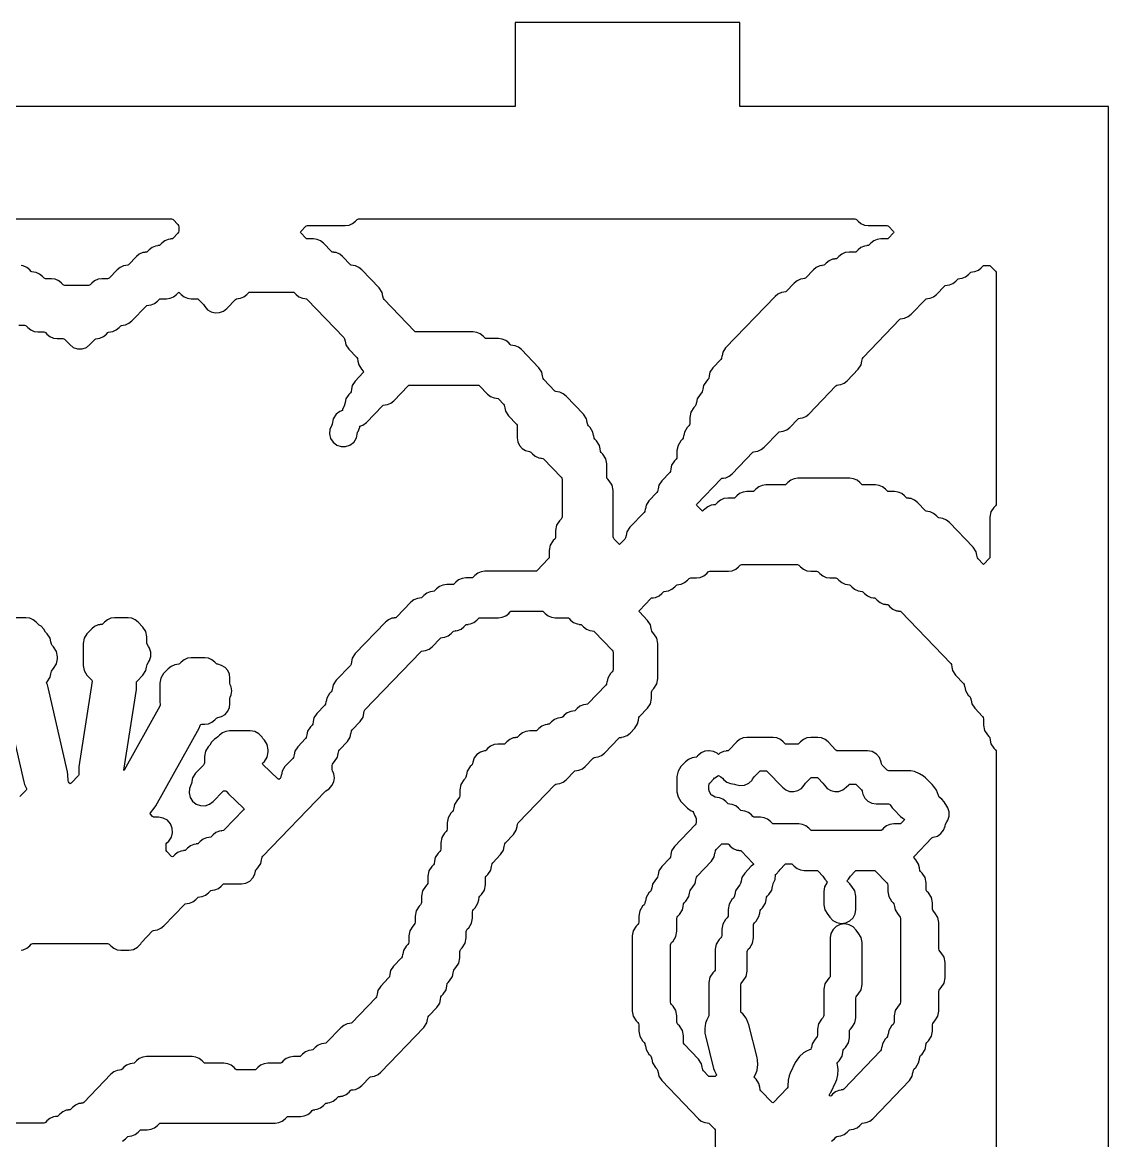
# Model space of a CAD drawing. Header units: millimetres. Extents: x 10 to 410, y 18 to 283.
# Drawn here: x 34.58 to 73.27, y 107.17 to 147 of the extents above; entities that cross this region are included whole.
import ezdxf

# ---------------------------------------------------------------- set-up
doc = ezdxf.new("R2010")
doc.units = ezdxf.units.MM
doc.layers.add('CUT', color=1, linetype='Continuous')

msp = doc.modelspace()

# ---------------------------------------------------------------- linework, layer by layer
at = {"layer": 'CUT'}
for points in [[(52.134, 21), (60.134, 21), (60.134, 24), (73.2679, 24), (73.2679, 144), (60.134, 144), (60.134, 147), (52.134, 147), (52.134, 144), (31.134, 144), (31.134, 147), (23.134, 147), (23.134, 144), (10, 144), (10, 24), (23.134, 24), (23.134, 21), (31.134, 21), (31.134, 24), (52.134, 24)], [(44.6811, 139.739), (44.7062, 139.7589), (44.738, 139.7632), (46.0835, 139.7632), (46.2161, 139.7811), (46.3393, 139.8336), (46.4441, 139.9168), (46.5007, 139.9758), (46.5258, 139.9957), (46.5576, 140), (64.2307, 140), (64.2624, 139.9957), (64.2876, 139.9758), (64.3441, 139.9168), (64.4489, 139.8336), (64.5721, 139.7811), (64.7047, 139.7632), (65.3679, 139.7632), (65.3996, 139.7589), (65.4248, 139.739), (65.6023, 139.5541), (65.6218, 139.5264), (65.6023, 139.4988), (65.4248, 139.3139), (65.3996, 139.2939), (65.3679, 139.2896), (65.1596, 139.2896), (65.027, 139.2717), (64.9038, 139.2193), (64.799, 139.136), (64.7424, 139.0771), (64.7173, 139.0571), (64.6522, 139.0484), (64.6526, 139.0458), (64.5721, 139.0349), (64.4489, 138.9825), (64.3441, 138.8992), (64.2876, 138.8403), (64.2624, 138.8204), (64.2307, 138.8161), (64.0224, 138.8161), (63.8898, 138.7982), (63.7666, 138.7457), (63.6618, 138.6624), (63.6052, 138.6035), (63.5801, 138.5836), (63.515, 138.5748), (63.5154, 138.5722), (63.4349, 138.5614), (63.3117, 138.5089), (63.2069, 138.4256), (63.1504, 138.3667), (63.1252, 138.3468), (63.0601, 138.338), (63.0605, 138.3354), (62.98, 138.3246), (62.8569, 138.2721), (62.7521, 138.1889), (62.468, 137.8932), (62.4429, 137.8732), (62.3778, 137.8644), (62.3782, 137.8619), (62.2977, 137.851), (62.1745, 137.7985), (62.0697, 137.7153), (61.7857, 137.4196), (61.7606, 137.3996), (61.6955, 137.3908), (61.6958, 137.3883), (61.6154, 137.3774), (61.4922, 137.325), (61.3874, 137.2417), (59.6274, 135.4094), (59.5242, 135.2497), (59.4995, 135.1221), (59.4971, 135.1226), (59.4794, 135.031), (59.4548, 134.9929), (59.1725, 134.699), (59.0693, 134.5394), (59.0446, 134.4118), (59.0423, 134.4122), (59.0245, 134.3206), (58.9999, 134.2825), (58.9451, 134.2255), (58.8419, 134.0658), (58.8171, 133.9382), (58.8148, 133.9386), (58.7971, 133.847), (58.7725, 133.809), (58.7177, 133.7519), (58.6144, 133.5922), (58.5897, 133.4646), (58.5874, 133.4651), (58.5696, 133.3734), (58.545, 133.3354), (58.4902, 133.2783), (58.387, 133.1186), (58.3508, 132.932), (58.3508, 132.7076), (58.3422, 132.6631), (58.3176, 132.625), (58.2628, 132.568), (58.1595, 132.4083), (58.1348, 132.2807), (58.1325, 132.2811), (58.1148, 132.1895), (58.0901, 132.1514), (58.0353, 132.0944), (57.9321, 131.9347), (57.8959, 131.748), (57.8959, 131.5237), (57.8873, 131.4792), (57.8627, 131.4411), (57.8079, 131.384), (57.7047, 131.2243), (57.6799, 131.0967), (57.6776, 131.0972), (57.6599, 131.0056), (57.6353, 130.9675), (57.353, 130.6737), (57.2498, 130.514), (57.2251, 130.3864), (57.2227, 130.3868), (57.205, 130.2952), (57.1804, 130.2572), (56.8981, 129.9633), (56.7949, 129.8036), (56.7702, 129.676), (56.7679, 129.6765), (56.7501, 129.5849), (56.7255, 129.5468), (56.2158, 129.0162), (56.1126, 128.8565), (56.0879, 128.7289), (56.0855, 128.7293), (56.0678, 128.6377), (56.0432, 128.5996), (55.8769, 128.4266), (55.849, 128.4056), (55.821, 128.4266), (55.6548, 128.5996), (55.6302, 128.6377), (55.6215, 128.6822), (55.6215, 130.3273), (55.5854, 130.514), (55.4821, 130.6737), (55.4273, 130.7307), (55.4027, 130.7688), (55.3941, 130.8133), (55.3941, 131.2745), (55.3579, 131.4611), (55.2547, 131.6208), (55.1999, 131.6779), (55.1753, 131.7159), (55.1575, 131.8075), (55.1552, 131.8071), (55.1305, 131.9347), (55.0273, 132.0944), (54.9725, 132.1514), (54.9478, 132.1895), (54.9301, 132.2811), (54.9278, 132.2807), (54.9031, 132.4083), (54.7998, 132.568), (54.745, 132.625), (54.7204, 132.6631), (54.7027, 132.7547), (54.7003, 132.7542), (54.6756, 132.8819), (54.5724, 133.0415), (53.9496, 133.6899), (53.8448, 133.7732), (53.7216, 133.8256), (53.6412, 133.8365), (53.6415, 133.8391), (53.5764, 133.8478), (53.5513, 133.8678), (53.1529, 134.2825), (53.1283, 134.3206), (53.1106, 134.4122), (53.1083, 134.4118), (53.0835, 134.5394), (52.9803, 134.699), (52.3575, 135.3474), (52.2527, 135.4307), (52.1296, 135.4831), (52.0491, 135.494), (52.0494, 135.4966), (51.9843, 135.5054), (51.9592, 135.5253), (51.9026, 135.5842), (51.7978, 135.6675), (51.6747, 135.7199), (51.542, 135.7378), (51.1064, 135.7378), (51.0746, 135.7421), (51.0495, 135.7621), (50.9929, 135.821), (50.8881, 135.9042), (50.7649, 135.9567), (50.6323, 135.9746), (48.6045, 135.9746), (48.5727, 135.9789), (48.5476, 135.9989), (47.4669, 137.124), (47.4423, 137.162), (47.4246, 137.2536), (47.4223, 137.2532), (47.3975, 137.3808), (47.2943, 137.5405), (46.6715, 138.1889), (46.5667, 138.2721), (46.4436, 138.3246), (46.3631, 138.3354), (46.3634, 138.338), (46.2983, 138.3468), (46.2732, 138.3667), (45.9892, 138.6624), (45.8844, 138.7457), (45.7612, 138.7982), (45.6808, 138.809), (45.6811, 138.8116), (45.616, 138.8204), (45.5909, 138.8403), (45.3069, 139.136), (45.2021, 139.2193), (45.0789, 139.2717), (44.9463, 139.2896), (44.738, 139.2896), (44.7062, 139.2939), (44.6811, 139.3139), (44.5035, 139.4988), (44.4841, 139.5264), (44.5035, 139.5541)], [(59.4647, 130.7411), (59.4899, 130.761), (59.5549, 130.7698), (59.5546, 130.7724), (59.6351, 130.7832), (59.7582, 130.8357), (59.863, 130.919), (60.6019, 131.6882), (60.6271, 131.7082), (60.6922, 131.717), (60.6918, 131.7195), (60.7723, 131.7304), (60.8954, 131.7829), (61.0002, 131.8661), (61.5117, 132.3986), (61.5368, 132.4185), (61.6019, 132.4273), (61.6016, 132.4299), (61.682, 132.4407), (61.8052, 132.4932), (61.91, 132.5765), (62.194, 132.8722), (62.2191, 132.8921), (62.2842, 132.9009), (62.2839, 132.9035), (62.3644, 132.9143), (62.4875, 132.9668), (62.5923, 133.05), (63.5587, 134.0561), (63.5838, 134.076), (63.6489, 134.0848), (63.6485, 134.0874), (63.729, 134.0983), (63.8521, 134.1507), (63.957, 134.234), (64.3523, 134.6456), (64.4555, 134.8053), (64.4803, 134.9329), (64.4826, 134.9324), (64.5003, 135.024), (64.5249, 135.0621), (65.8331, 136.424), (65.8582, 136.4439), (65.9233, 136.4527), (65.9229, 136.4552), (66.0034, 136.4661), (66.1265, 136.5186), (66.2314, 136.6018), (66.7428, 137.1343), (66.7679, 137.1543), (66.833, 137.1631), (66.8327, 137.1656), (66.9132, 137.1765), (67.0363, 137.2289), (67.1411, 137.3122), (67.4251, 137.6079), (67.4503, 137.6278), (67.5154, 137.6366), (67.515, 137.6392), (67.5955, 137.6501), (67.7186, 137.7025), (67.8234, 137.7858), (67.88, 137.8447), (67.9051, 137.8646), (67.9702, 137.8734), (67.9699, 137.876), (68.0504, 137.8868), (68.1735, 137.9393), (68.2783, 138.0226), (68.3349, 138.0815), (68.36, 138.1014), (68.4251, 138.1102), (68.4248, 138.1128), (68.5052, 138.1236), (68.6284, 138.1761), (68.7332, 138.2593), (68.7898, 138.3183), (68.8149, 138.3382), (68.8467, 138.3425), (69.0069, 138.3425), (69.0387, 138.3382), (69.0638, 138.3183), (69.2347, 138.1403), (69.2593, 138.1022), (69.2679, 138.0577), (69.2679, 129.8662), (69.2593, 129.8217), (69.2347, 129.7836), (69.1799, 129.7265), (69.0767, 129.5668), (69.0405, 129.3802), (69.0405, 127.9719), (69.0319, 127.9274), (69.0073, 127.8893), (68.841, 127.7162), (68.8131, 127.6952), (68.7851, 127.7162), (68.6189, 127.8893), (68.5942, 127.9274), (68.5765, 128.019), (68.5742, 128.0185), (68.5495, 128.1461), (68.4462, 128.3058), (67.596, 129.191), (67.4912, 129.2742), (67.368, 129.3267), (67.2876, 129.3376), (67.2879, 129.3401), (67.2228, 129.3489), (67.1977, 129.3689), (67.1411, 129.4278), (67.0363, 129.511), (66.9132, 129.5635), (66.8327, 129.5743), (66.833, 129.5769), (66.7679, 129.5857), (66.7428, 129.6056), (66.4588, 129.9013), (66.354, 129.9846), (66.2308, 130.0371), (66.1504, 130.0479), (66.1507, 130.0505), (66.0856, 130.0593), (66.0605, 130.0792), (66.0039, 130.1381), (65.8991, 130.2214), (65.776, 130.2738), (65.6433, 130.2918), (65.4351, 130.2918), (65.4033, 130.296), (65.3782, 130.316), (65.3216, 130.3749), (65.2168, 130.4582), (65.0936, 130.5106), (64.961, 130.5285), (64.5253, 130.5285), (64.4935, 130.5328), (64.4684, 130.5528), (64.4118, 130.6117), (64.307, 130.6949), (64.1839, 130.7474), (64.0512, 130.7653), (62.2029, 130.7653), (62.0702, 130.7474), (61.9471, 130.6949), (61.8423, 130.6117), (61.7857, 130.5528), (61.7606, 130.5328), (61.7288, 130.5285), (61.0657, 130.5285), (60.933, 130.5106), (60.8099, 130.4582), (60.7051, 130.3749), (60.6485, 130.316), (60.6234, 130.296), (60.5916, 130.2918), (60.3834, 130.2918), (60.2507, 130.2738), (60.1276, 130.2214), (60.0228, 130.1381), (59.9662, 130.0792), (59.9411, 130.0593), (59.9093, 130.055), (59.7011, 130.055), (59.5684, 130.0371), (59.4453, 129.9846), (59.3405, 129.9013), (59.2839, 129.8424), (59.2588, 129.8225), (59.1937, 129.8137), (59.194, 129.8111), (59.1135, 129.8003), (58.9904, 129.7478), (58.8856, 129.6645), (58.8337, 129.6105), (58.8057, 129.5895), (58.7777, 129.6105), (58.6048, 129.7905), (58.5854, 129.8182), (58.6048, 129.8458)], [(59.0472, 119.6314), (59.0418, 119.6398), (59.0331, 119.6843), (59.0331, 119.8252), (59.0418, 119.8697), (59.0664, 119.9078), (59.2069, 120.054), (59.2353, 120.0943), (59.2419, 120.0971), (59.3707, 120.177), (59.3743, 120.1811), (59.3779, 120.177), (59.4624, 120.1246), (59.5113, 120.0857), (59.5679, 120.0268), (59.6727, 119.9435), (59.7958, 119.8911), (59.8763, 119.8802), (59.876, 119.8776), (59.9417, 119.8688), (59.9756, 119.8543), (60.137, 119.8155), (60.3021, 119.8317), (60.4529, 119.901), (60.5727, 120.0159), (60.59, 120.0495), (60.6518, 120.1376), (60.8294, 120.3225), (60.8545, 120.3424), (60.8863, 120.3467), (61.0465, 120.3467), (61.0783, 120.3424), (61.1034, 120.3225), (61.6477, 119.7558), (61.7663, 119.6646), (61.9066, 119.6126), (62.056, 119.6045), (62.2012, 119.6409), (62.329, 119.7186), (62.4282, 119.8307), (62.478, 119.9078), (62.6489, 120.0857), (62.674, 120.1056), (62.7058, 120.1099), (62.866, 120.1099), (62.8978, 120.1056), (62.9229, 120.0857), (63.0938, 119.9078), (63.1436, 119.8307), (63.2428, 119.7186), (63.3706, 119.6409), (63.5158, 119.6045), (63.6652, 119.6126), (63.8055, 119.6646), (63.9241, 119.7558), (64.0135, 119.8489), (64.0387, 119.8689), (64.0704, 119.8732), (64.2307, 119.8732), (64.2624, 119.8689), (64.2876, 119.8489), (64.4651, 119.664), (64.4864, 119.6337), (64.4945, 119.608), (64.5103, 119.5083), (64.5814, 119.3689), (64.692, 119.2583), (64.8314, 119.1873), (64.9859, 119.1628), (65.4284, 119.1628), (65.4658, 119.1567), (65.4919, 119.1292), (65.5631, 119.0245), (65.6259, 118.9492), (65.859, 118.72), (65.9353, 118.6584), (65.9776, 118.6306), (66.0011, 118.6097), (65.9828, 118.5841), (65.8796, 118.4767), (65.8545, 118.4567), (65.8227, 118.4524), (65.6145, 118.4524), (65.4818, 118.4345), (65.3587, 118.3821), (65.2539, 118.2988), (65.1973, 118.2399), (65.1722, 118.2199), (65.1404, 118.2156), (62.7058, 118.2156), (62.674, 118.2199), (62.6489, 118.2399), (62.5923, 118.2988), (62.4875, 118.3821), (62.3644, 118.4345), (62.2317, 118.4524), (61.3412, 118.4524), (61.3094, 118.4567), (61.2843, 118.4767), (61.2277, 118.5356), (61.1229, 118.6188), (60.9997, 118.6713), (60.8671, 118.6892), (60.6588, 118.6892), (60.6271, 118.6935), (60.6019, 118.7135), (60.5454, 118.7724), (60.4405, 118.8556), (60.3174, 118.9081), (60.2369, 118.919), (60.2373, 118.9215), (60.1722, 118.9303), (60.1471, 118.9502), (60.0905, 119.0092), (59.9857, 119.0924), (59.8625, 119.1449), (59.782, 119.1557), (59.7824, 119.1583), (59.7173, 119.1671), (59.6922, 119.187), (59.6356, 119.2459), (59.5308, 119.3292), (59.4076, 119.3817), (59.3272, 119.3925), (59.3275, 119.3951), (59.2618, 119.404), (59.2554, 119.4067), (59.1319, 119.4766), (59.1124, 119.4806), (59.1123, 119.4817)], [(58.132, 115.6075), (58.1566, 115.6456), (58.2114, 115.7027), (58.3147, 115.8623), (58.3394, 115.9899), (58.3417, 115.9895), (58.3594, 116.0811), (58.3841, 116.1192), (58.4389, 116.1762), (58.5421, 116.3359), (58.5668, 116.4635), (58.5691, 116.4631), (58.5869, 116.5547), (58.6115, 116.5927), (59.1212, 117.1234), (59.2244, 117.2831), (59.2491, 117.4107), (59.2515, 117.4102), (59.2692, 117.5018), (59.2938, 117.5399), (59.4647, 117.7178), (59.4899, 117.7378), (59.5216, 117.7421), (59.6818, 117.7421), (59.7136, 117.7378), (59.7387, 117.7178), (59.7953, 117.6589), (59.9001, 117.5757), (60.0233, 117.5232), (60.1038, 117.5123), (60.1034, 117.5098), (60.1685, 117.501), (60.1936, 117.481), (60.5987, 117.0594), (60.6199, 117.0291), (60.6266, 117.008), (60.5412, 116.9442), (60.3097, 116.7033), (60.2065, 116.5436), (60.1818, 116.416), (60.1795, 116.4164), (60.1617, 116.3248), (60.1371, 116.2868), (60.0823, 116.2297), (59.9791, 116.07), (59.9543, 115.9424), (59.952, 115.9429), (59.9343, 115.8512), (59.9097, 115.8132), (59.8549, 115.7561), (59.7516, 115.5964), (59.7155, 115.4098), (59.7155, 115.171), (59.7184, 115.153), (59.7053, 115.1386), (59.6822, 115.1028), (59.6274, 115.0458), (59.5242, 114.8861), (59.488, 114.6994), (59.488, 114.475), (59.4794, 114.4305), (59.4548, 114.3925), (59.4, 114.3354), (59.2967, 114.1757), (59.2606, 113.989), (59.2606, 113.2911), (59.252, 113.2466), (59.2273, 113.2085), (59.1725, 113.1515), (59.0693, 112.9918), (59.0331, 112.8051), (59.0331, 111.6565), (59.0252, 111.6136), (59.0017, 111.5753), (58.9567, 111.4809), (58.9118, 111.3542), (58.8838, 111.1611), (58.8924, 110.9979), (58.9071, 110.901), (59.2005, 109.7454), (59.2338, 109.6532), (59.2897, 109.5361), (59.2998, 109.5029), (59.2814, 109.4768), (59.2588, 109.4588), (59.227, 109.4545), (59.0668, 109.4545), (59.035, 109.4588), (59.0099, 109.4788), (58.8389, 109.6567), (58.8143, 109.6948), (58.7966, 109.7864), (58.7943, 109.786), (58.7695, 109.9136), (58.6663, 110.0732), (58.1566, 110.6039), (58.132, 110.6419), (58.1234, 110.6865), (58.1234, 110.9108), (58.0872, 111.0975), (57.984, 111.2572), (57.9292, 111.3142), (57.9046, 111.3523), (57.8959, 111.3968), (57.8959, 111.6212), (57.8598, 111.8079), (57.7565, 111.9675), (57.7017, 112.0246), (57.6771, 112.0627), (57.6685, 112.1072), (57.6685, 114.1423), (57.6771, 114.1868), (57.7017, 114.2249), (57.7565, 114.2819), (57.8598, 114.4416), (57.8959, 114.6283), (57.8959, 115.0894), (57.9046, 115.134), (57.9292, 115.172), (57.984, 115.2291), (58.0872, 115.3888), (58.1119, 115.5164), (58.1143, 115.5159)], [(60.6585, 114.9352), (60.7133, 114.9923), (60.8165, 115.152), (60.8412, 115.2796), (60.8435, 115.2791), (60.8613, 115.3707), (60.8859, 115.4088), (60.9407, 115.4659), (61.0439, 115.6255), (61.0687, 115.7532), (61.071, 115.7527), (61.0887, 115.8443), (61.1133, 115.8824), (61.1681, 115.9394), (61.2714, 116.0991), (61.2961, 116.2267), (61.2984, 116.2263), (61.3162, 116.3179), (61.3216, 116.3264), (61.3867, 116.476), (61.4001, 116.6386), (61.398, 116.6468), (61.4322, 116.6661), (61.5393, 116.7847), (61.5682, 116.8295), (61.7391, 117.0075), (61.7643, 117.0274), (61.796, 117.0317), (61.9563, 117.0317), (61.988, 117.0274), (62.0132, 117.0075), (62.0697, 116.9486), (62.1745, 116.8653), (62.2977, 116.8128), (62.4303, 116.7949), (62.866, 116.7949), (62.8978, 116.7906), (62.9229, 116.7707), (63.0938, 116.5927), (63.1621, 116.4872), (63.2587, 116.3814), (63.2266, 116.3504), (63.1526, 116.2088), (63.1271, 116.051), (63.1271, 115.5754), (63.1632, 115.3888), (63.2665, 115.2291), (63.3213, 115.172), (63.3444, 115.1363), (63.4515, 115.0177), (63.5905, 114.9389), (63.7473, 114.908), (63.9058, 114.9282), (64.0499, 114.9973), (64.1647, 115.1084), (64.2387, 115.25), (64.2643, 115.4077), (64.2643, 115.8833), (64.2281, 116.07), (64.1249, 116.2297), (64.0701, 116.2868), (64.0469, 116.3225), (63.9497, 116.4302), (64.0018, 116.4872), (64.0701, 116.5927), (64.241, 116.7707), (64.2661, 116.7906), (64.2979, 116.7949), (64.913, 116.7949), (64.9448, 116.7906), (64.9699, 116.7707), (65.3682, 116.356), (65.3928, 116.3179), (65.4015, 116.2734), (65.4015, 116.049), (65.4376, 115.8623), (65.5409, 115.7027), (65.5957, 115.6456), (65.6203, 115.6075), (65.638, 115.5159), (65.6403, 115.5164), (65.6651, 115.3888), (65.7683, 115.2291), (65.8231, 115.172), (65.8477, 115.134), (65.8563, 115.0894), (65.8563, 112.1072), (65.8477, 112.0627), (65.8231, 112.0246), (65.7683, 111.9675), (65.6651, 111.8079), (65.6289, 111.6212), (65.6289, 111.3968), (65.6203, 111.3523), (65.5957, 111.3142), (65.5409, 111.2572), (65.4376, 111.0975), (65.4129, 110.9699), (65.4106, 110.9703), (65.3928, 110.8787), (65.3682, 110.8407), (65.3134, 110.7836), (65.2102, 110.6239), (65.1855, 110.4963), (65.1831, 110.4968), (65.1654, 110.4052), (65.1408, 110.3671), (63.8327, 109.0052), (63.8076, 108.9853), (63.7425, 108.9765), (63.7428, 108.9739), (63.6623, 108.9631), (63.5392, 108.9106), (63.4344, 108.8273), (63.3825, 108.7733), (63.3545, 108.7523), (63.3359, 108.7662), (63.3203, 108.7896), (63.3553, 108.8591), (63.3701, 108.8836), (63.551, 109.2622), (63.5845, 109.3543), (63.6248, 109.5127), (63.6352, 109.7075), (63.6115, 109.8723), (63.6002, 109.9151), (63.5991, 109.9371), (63.6206, 109.9684), (63.67, 110.0198), (63.7732, 110.1795), (63.7979, 110.3071), (63.8003, 110.3066), (63.818, 110.3982), (63.8426, 110.4363), (63.8974, 110.4933), (64.0007, 110.653), (64.0368, 110.8397), (64.0368, 111.0641), (64.0454, 111.1086), (64.0701, 111.1467), (64.1249, 111.2037), (64.2281, 111.3634), (64.2643, 111.5501), (64.2643, 112.248), (64.2729, 112.2925), (64.2975, 112.3306), (64.3523, 112.3876), (64.4555, 112.5473), (64.4917, 112.734), (64.4917, 114.2258), (64.4555, 114.4125), (64.3523, 114.5722), (64.2975, 114.6292), (64.2744, 114.665), (64.1673, 114.7836), (64.0283, 114.8624), (63.8715, 114.8932), (63.713, 114.8731), (63.5689, 114.8039), (63.454, 114.6929), (63.38, 114.5513), (63.3545, 114.3935), (63.3545, 113.0543), (63.3459, 113.0098), (63.3213, 112.9717), (63.2665, 112.9147), (63.1632, 112.755), (63.1271, 112.5683), (63.1271, 111.6336), (63.1184, 111.5891), (63.0938, 111.551), (63.039, 111.494), (62.9358, 111.3343), (62.8996, 111.1476), (62.8996, 110.9232), (62.891, 110.8787), (62.8664, 110.8407), (62.8116, 110.7836), (62.7083, 110.6239), (62.6822, 110.4891), (62.6773, 110.4898), (62.6676, 110.4226), (62.6181, 110.4081), (62.5038, 110.3583), (62.4013, 110.2974), (62.2562, 110.167), (62.1583, 110.0361), (62.1075, 109.9523), (61.9265, 109.5737), (61.8931, 109.4816), (61.8528, 109.3232), (61.8424, 109.1284), (61.845, 109.1101), (61.8447, 109.0744), (61.8242, 109.0452), (61.3355, 108.5365), (61.3075, 108.5155), (61.2796, 108.5365), (60.8859, 108.9464), (60.8613, 108.9844), (60.8435, 109.076), (60.8412, 109.0756), (60.8165, 109.2032), (60.7133, 109.3629), (60.6628, 109.4154), (60.6436, 109.4426), (60.6462, 109.4465), (60.7001, 109.555), (60.7465, 109.686), (60.7745, 109.8791), (60.766, 110.0423), (60.7513, 110.1392), (60.4579, 111.2948), (60.4245, 111.3869), (60.3542, 111.5345), (60.2375, 111.6908), (60.1963, 111.7278), (60.175, 111.7533), (60.1703, 111.7862), (60.1703, 112.7216), (60.179, 112.7661), (60.2036, 112.8042), (60.2584, 112.8612), (60.3616, 113.0209), (60.3978, 113.2076), (60.3978, 113.9055), (60.4064, 113.95), (60.431, 113.9881), (60.4858, 114.0451), (60.5891, 114.2048), (60.6252, 114.3915), (60.6252, 114.8671), (60.6223, 114.8851), (60.6353, 114.8995)]]:
    msp.add_lwpolyline(points, close=True, dxfattribs=at)
for points in [[(20.1745, 140), (39.8946, 140), (39.9263, 139.9957), (39.9515, 139.9758), (40.1224, 139.7978), (40.147, 139.7597), (40.1556, 139.7152), (40.1556, 139.5744), (40.147, 139.5299), (40.1224, 139.4918), (39.9515, 139.3139), (39.9263, 139.2939), (39.8612, 139.2851), (39.8616, 139.2826), (39.7811, 139.2717), (39.658, 139.2193), (39.5532, 139.136), (39.4966, 139.0771), (39.4715, 139.0571), (39.4064, 139.0484), (39.4067, 139.0458), (39.3262, 139.0349), (39.2031, 138.9825), (39.0983, 138.8992), (39.0417, 138.8403), (39.0166, 138.8204), (38.9515, 138.8116), (38.9518, 138.809), (38.8714, 138.7982), (38.7482, 138.7457), (38.6434, 138.6624), (38.3594, 138.3667), (38.3343, 138.3468), (38.2692, 138.338), (38.2695, 138.3354), (38.189, 138.3246), (38.0659, 138.2721), (37.9611, 138.1889), (37.6771, 137.8932), (37.6519, 137.8732), (37.6202, 137.8689), (37.4119, 137.8689), (37.2793, 137.851), (37.1561, 137.7985), (37.0513, 137.7153), (36.9947, 137.6564), (36.9696, 137.6364), (36.9378, 137.6321), (36.0953, 137.6321), (36.0635, 137.6364), (36.0384, 137.6564), (35.9818, 137.7153), (35.877, 137.7985), (35.7539, 137.851), (35.6212, 137.8689), (35.413, 137.8689), (35.3812, 137.8732), (35.3561, 137.8932), (35.2995, 137.9521), (35.1947, 138.0353), (35.0716, 138.0878), (34.9911, 138.0987), (34.9914, 138.1012), (34.9263, 138.11), (34.9012, 138.13), (34.8446, 138.1889), (34.7398, 138.2721), (34.6167, 138.3246), (34.5362, 138.3354)], [(34.4552, 136.2114), (34.6634, 136.2114), (34.6952, 136.2071), (34.7203, 136.1872), (34.7769, 136.1283), (34.8817, 136.045), (35.0049, 135.9925), (35.1375, 135.9746), (35.3458, 135.9746), (35.3775, 135.9703), (35.4027, 135.9504), (35.4592, 135.8915), (35.5641, 135.8082), (35.6872, 135.7558), (35.8198, 135.7378), (36.0281, 135.7378), (36.0599, 135.7336), (36.085, 135.7136), (36.2697, 135.5213), (36.3979, 135.4249), (36.5501, 135.3741), (36.7105, 135.3741), (36.8627, 135.4249), (36.9909, 135.5213), (37.1756, 135.7136), (37.2007, 135.7336), (37.2658, 135.7423), (37.2655, 135.7449), (37.346, 135.7558), (37.4691, 135.8082), (37.5739, 135.8915), (37.6305, 135.9504), (37.6556, 135.9703), (37.7207, 135.9791), (37.7204, 135.9817), (37.8008, 135.9925), (37.924, 136.045), (38.0288, 136.1283), (38.0854, 136.1872), (38.1105, 136.2071), (38.1756, 136.2159), (38.1752, 136.2185), (38.2557, 136.2293), (38.3789, 136.2818), (38.4837, 136.3651), (38.9951, 136.8975), (39.0202, 136.9175), (39.0853, 136.9263), (39.085, 136.9288), (39.1655, 136.9397), (39.2886, 136.9922), (39.3934, 137.0754), (39.45, 137.1343), (39.4751, 137.1543), (39.5069, 137.1586), (39.7151, 137.1586), (39.8478, 137.1765), (39.9709, 137.2289), (40.0757, 137.3122), (40.1277, 137.3662), (40.1556, 137.3872), (40.1836, 137.3662), (40.2355, 137.3122), (40.3403, 137.2289), (40.4634, 137.1765), (40.5961, 137.1586), (40.8043, 137.1586), (40.8361, 137.1543), (40.8612, 137.1343), (41.0321, 136.9564), (41.082, 136.8793), (41.1811, 136.7672), (41.3089, 136.6895), (41.4541, 136.6531), (41.6035, 136.6613), (41.7438, 136.7133), (41.8624, 136.8044), (42.1793, 137.1343), (42.2044, 137.1543), (42.2695, 137.1631), (42.2692, 137.1656), (42.3496, 137.1765), (42.4728, 137.2289), (42.5776, 137.3122), (42.6342, 137.3711), (42.6593, 137.3911), (42.6911, 137.3953), (44.2159, 137.3953), (44.2477, 137.3911), (44.2728, 137.3711), (44.3294, 137.3122), (44.4342, 137.2289), (44.5574, 137.1765), (44.6378, 137.1656), (44.6375, 137.1631), (44.7026, 137.1543), (44.7277, 137.1343), (46.0358, 135.7724), (46.0604, 135.7344), (46.0782, 135.6428), (46.0805, 135.6432), (46.1052, 135.5156), (46.2085, 135.3559), (46.4907, 135.0621), (46.5153, 135.024), (46.5331, 134.9324), (46.5354, 134.9329), (46.5601, 134.8053), (46.6633, 134.6456), (46.7248, 134.5816), (46.7442, 134.5539), (46.7248, 134.5263), (46.4359, 134.2255), (46.3327, 134.0658), (46.3079, 133.9382), (46.3056, 133.9386), (46.2879, 133.847), (46.2633, 133.809), (46.2085, 133.7519), (46.1052, 133.5922), (46.0805, 133.4646), (46.0782, 133.4651), (46.0604, 133.3734), (46.055, 133.365), (45.9899, 133.2153), (45.9866, 133.1752), (45.8883, 133.1433), (45.7576, 133.0457), (45.7536, 133.0415), (45.6503, 132.8819), (45.6142, 132.6952), (45.6142, 132.6932), (45.6171, 132.6752), (45.6041, 132.6608), (45.6001, 132.6546), (45.535, 132.505), (45.5216, 132.3424), (45.5613, 132.1841), (45.6498, 132.047), (45.7778, 131.9457), (45.9315, 131.891), (46.0946, 131.8888), (46.2498, 131.9391), (46.3806, 132.0368), (46.3845, 132.0409), (46.4878, 132.2006), (46.5239, 132.3873), (46.5239, 132.3893), (46.521, 132.4073), (46.5341, 132.4217), (46.538, 132.4278), (46.6031, 132.5775), (46.6064, 132.6176), (46.7047, 132.6495), (46.8354, 132.7471), (47.4104, 133.3457), (47.4355, 133.3657), (47.5006, 133.3745), (47.5003, 133.377), (47.5808, 133.3879), (47.7039, 133.4404), (47.8087, 133.5236), (48.3202, 134.0561), (48.3453, 134.076), (48.3771, 134.0803), (50.8117, 134.0803), (50.8435, 134.076), (50.8686, 134.0561), (51.1526, 133.7604), (51.2574, 133.6771), (51.3806, 133.6247), (51.461, 133.6138), (51.4607, 133.6113), (51.5258, 133.6025), (51.5509, 133.5825), (51.7218, 133.4046), (51.7464, 133.3665), (51.7642, 133.2749), (51.7665, 133.2754), (51.7912, 133.1477), (51.8945, 132.9881), (52.1767, 132.6942), (52.2013, 132.6562), (52.2099, 132.6116), (52.2099, 132.2064), (52.2304, 132.0647), (52.2902, 131.9346), (52.3845, 131.8268), (52.5053, 131.7502), (52.643, 131.7109), (52.663, 131.7082), (52.6881, 131.6882), (52.7447, 131.6293), (52.8495, 131.5461), (52.9726, 131.4936), (53.0531, 131.4827), (53.0528, 131.4802), (53.1179, 131.4714), (53.143, 131.4514), (53.7688, 130.7999), (53.7934, 130.7619), (53.802, 130.7174), (53.802, 129.3926), (53.7934, 129.3481), (53.7688, 129.31), (53.714, 129.253), (53.6107, 129.0933), (53.5746, 128.9066), (53.5746, 128.6822), (53.566, 128.6377), (53.5413, 128.5996), (53.4865, 128.5426), (53.3833, 128.3829), (53.3471, 128.1962), (53.3471, 127.9719), (53.3385, 127.9274), (53.3139, 127.8893), (52.9155, 127.4746), (52.8904, 127.4546), (52.8586, 127.4503), (51.0583, 127.4503), (50.9257, 127.4324), (50.8025, 127.3799), (50.6977, 127.2967), (50.6411, 127.2378), (50.616, 127.2178), (50.5842, 127.2135), (50.376, 127.2135), (50.2434, 127.1956), (50.1202, 127.1431), (50.0154, 127.0599), (49.9588, 127.001), (49.9337, 126.981), (49.9019, 126.9767), (49.6937, 126.9767), (49.561, 126.9588), (49.4379, 126.9064), (49.3331, 126.8231), (49.2765, 126.7642), (49.2514, 126.7443), (49.1863, 126.7355), (49.1866, 126.7329), (49.1062, 126.722), (48.983, 126.6696), (48.8782, 126.5863), (48.8216, 126.5274), (48.7965, 126.5075), (48.7314, 126.4987), (48.7318, 126.4961), (48.6513, 126.4853), (48.5281, 126.4328), (48.4233, 126.3495), (47.9119, 125.8171), (47.8867, 125.7971), (47.8217, 125.7883), (47.822, 125.7858), (47.7415, 125.7749), (47.6184, 125.7224), (47.5136, 125.6392), (46.4359, 124.5172), (46.3327, 124.3575), (46.3079, 124.2299), (46.3056, 124.2304), (46.2879, 124.1388), (46.2633, 124.1007), (45.7536, 123.5701), (45.6503, 123.4104), (45.6256, 123.2828), (45.6233, 123.2832), (45.6056, 123.1916), (45.5809, 123.1536), (45.5261, 123.0965), (45.4229, 122.9368), (45.3982, 122.8092), (45.3959, 122.8097), (45.3781, 122.7181), (45.3535, 122.68), (45.0713, 122.3861), (44.968, 122.2265), (44.9433, 122.0989), (44.941, 122.0993), (44.9232, 122.0077), (44.8986, 121.9696), (44.8438, 121.9126), (44.7406, 121.7529), (44.7159, 121.6253), (44.7135, 121.6257), (44.6958, 121.5341), (44.6712, 121.4961), (44.3889, 121.2022), (44.2857, 121.0425), (44.261, 120.9149), (44.2587, 120.9154), (44.2409, 120.8238), (44.2163, 120.7857), (43.9341, 120.4919), (43.8308, 120.3322), (43.8061, 120.2046), (43.8038, 120.205), (43.786, 120.1134), (43.7614, 120.0753), (43.7414, 120.0545), (43.7139, 120.0337), (43.6857, 120.0533), (43.151, 120.567), (43.1302, 120.5944), (43.1499, 120.6226), (43.2004, 120.6752), (43.3036, 120.8348), (43.3398, 121.0215), (43.3398, 121.0926), (43.3036, 121.2793), (43.2004, 121.439), (43.1456, 121.4961), (43.1179, 121.5389), (43.0063, 121.661), (42.8611, 121.7401), (42.698, 121.7674), (41.9607, 121.7674), (41.8281, 121.7495), (41.7049, 121.6971), (41.6001, 121.6138), (41.5435, 121.5549), (41.4865, 121.5096), (41.4218, 121.4698), (41.3239, 121.3588), (41.2596, 121.2593), (41.2048, 121.2022), (41.1015, 121.0425), (41.0654, 120.8558), (41.0654, 120.6315), (41.0568, 120.587), (41.0321, 120.5489), (40.7499, 120.2551), (40.6467, 120.0954), (40.6219, 119.9678), (40.6196, 119.9682), (40.6019, 119.8766), (40.5964, 119.8682), (40.5313, 119.7185), (40.5179, 119.5559), (40.5576, 119.3976), (40.6461, 119.2605), (40.7741, 119.1593), (40.9278, 119.1046), (41.091, 119.1023), (41.2462, 119.1527), (41.3769, 119.2503), (41.7244, 119.6121), (41.7495, 119.6321), (41.7813, 119.6364), (41.7964, 119.6364), (41.8334, 119.6304), (41.8595, 119.6034), (41.8621, 119.5998), (41.9258, 119.5253), (42.4591, 119.013), (42.4798, 118.9856), (42.4602, 118.9574), (41.771, 118.2399), (41.7459, 118.2199), (41.6808, 118.2111), (41.6811, 118.2086), (41.6006, 118.1977), (41.4775, 118.1453), (41.3727, 118.062), (41.3161, 118.0031), (41.291, 117.9832), (41.2259, 117.9744), (41.2262, 117.9718), (41.1458, 117.9609), (41.0226, 117.9085), (40.9178, 117.8252), (40.8612, 117.7663), (40.8361, 117.7464), (40.771, 117.7376), (40.7714, 117.735), (40.6909, 117.7242), (40.5677, 117.6717), (40.4629, 117.5884), (40.4063, 117.5295), (40.3812, 117.5096), (40.3161, 117.5008), (40.3165, 117.4982), (40.236, 117.4874), (40.1129, 117.4349), (40.008, 117.3517), (39.9561, 117.2976), (39.9282, 117.2766), (39.9002, 117.2976), (39.734, 117.4707), (39.7094, 117.5088), (39.7007, 117.5533), (39.7007, 117.6941), (39.7094, 117.7386), (39.734, 117.7767), (39.7975, 117.8429), (39.8911, 117.9801), (39.9345, 118.1404), (39.9231, 118.3061), (39.858, 118.4589), (39.7464, 118.5819), (39.6007, 118.6616), (39.4369, 118.6892), (39.2795, 118.6892), (39.2477, 118.6935), (39.2226, 118.7135), (39.1436, 118.7957), (39.1246, 118.8224), (39.1419, 118.8502), (39.2802, 119.0134), (39.3359, 119.094), (40.8762, 121.868), (40.9152, 121.9579), (40.918, 121.9667), (40.9341, 121.9986), (40.9695, 122.0042), (41.0798, 122.0042), (41.2124, 122.0221), (41.3356, 122.0746), (41.4404, 122.1579), (41.497, 122.2168), (41.5221, 122.2367), (41.5421, 122.2394), (41.6797, 122.2787), (41.8006, 122.3554), (41.8948, 122.4632), (41.9546, 122.5932), (41.9751, 122.7349), (41.9751, 122.9034), (41.988, 122.9699), (42.0232, 123.0466), (42.0437, 123.1882), (42.0232, 123.3297), (41.988, 123.4064), (41.9751, 123.4729), (41.9751, 123.6414), (41.9546, 123.7831), (41.8948, 123.9132), (41.8006, 124.0209), (41.6797, 124.0976), (41.5421, 124.1369), (41.5221, 124.1396), (41.497, 124.1595), (41.4404, 124.2185), (41.3356, 124.3017), (41.2124, 124.3542), (41.0798, 124.3721), (40.5961, 124.3721), (40.4634, 124.3542), (40.3403, 124.3017), (40.2355, 124.2185), (40.1789, 124.1595), (40.1538, 124.1396), (40.0887, 124.1308), (40.089, 124.1283), (40.0086, 124.1174), (39.8854, 124.0649), (39.7806, 123.9817), (39.6127, 123.8069), (39.5095, 123.6472), (39.4733, 123.4605), (39.4733, 122.8284), (39.4939, 122.6865), (39.4812, 122.6514), (38.2127, 120.367), (38.1998, 120.3505), (38.1998, 120.3714), (38.6458, 123.2459), (38.6512, 123.3437), (38.6457, 123.4753), (38.6486, 123.5073), (38.6676, 123.5333), (38.879, 123.7534), (38.9823, 123.9131), (39.007, 124.0407), (39.0093, 124.0402), (39.027, 124.1318), (39.0777, 124.2102), (39.0747, 124.2122), (39.1145, 124.2689), (39.1604, 124.4143), (39.1604, 124.5667), (39.1145, 124.7121), (39.0747, 124.7688), (39.0777, 124.7708), (39.027, 124.8491), (39.0184, 124.8936), (39.0184, 125.118), (38.9823, 125.3047), (38.879, 125.4644), (38.7111, 125.6392), (38.6063, 125.7224), (38.4832, 125.7749), (38.3505, 125.7928), (37.8668, 125.7928), (37.7342, 125.7749), (37.611, 125.7224), (37.5062, 125.6392), (37.4496, 125.5803), (37.4245, 125.5603), (37.3594, 125.5515), (37.3598, 125.549), (37.2793, 125.5381), (37.1561, 125.4856), (37.0513, 125.4024), (36.8834, 125.2276), (36.7802, 125.0679), (36.744, 124.8812), (36.744, 124.0998), (36.7802, 123.9131), (36.8834, 123.7534), (37.0525, 123.5773), (37.0719, 123.5505), (37.07, 123.5398), (36.5982, 120.4841), (36.5928, 120.3866), (36.5994, 120.2313), (36.5964, 120.1993), (36.5774, 120.1733), (36.3171, 119.9023), (36.2891, 119.8812), (36.2612, 119.9023), (36.2449, 119.9192), (36.2209, 119.9558), (36.2116, 119.9987), (36.2058, 120.2053), (36.1934, 120.3026), (35.5063, 123.3105), (35.4753, 123.4035), (35.4534, 123.4523), (35.4442, 123.4852), (35.464, 123.513), (35.4674, 123.5166), (35.5707, 123.6763), (35.5954, 123.8039), (35.5977, 123.8034), (35.6154, 123.8951), (35.64, 123.9331), (35.6948, 123.9902), (35.7981, 124.1499), (35.8343, 124.3365), (35.8343, 124.4076), (35.7981, 124.5943), (35.6948, 124.754), (35.64, 124.8111), (35.6154, 124.8491), (35.5977, 124.9407), (35.5954, 124.9403), (35.5707, 125.0679), (35.4674, 125.2276), (35.4126, 125.2846), (35.3483, 125.3841), (35.2504, 125.4952), (35.1857, 125.5349), (35.1286, 125.5803), (35.0721, 125.6392), (34.9673, 125.7224), (34.8441, 125.7749), (34.7115, 125.7928), (34.2278, 125.7928)], [(38.1514, 107.1571), (38.2562, 107.2403), (38.3128, 107.2992), (38.3379, 107.3192), (38.403, 107.328), (38.4027, 107.3305), (38.4832, 107.3414), (38.6063, 107.3938), (38.7111, 107.4771), (38.7677, 107.536), (38.7928, 107.556), (38.8246, 107.5603), (39.0328, 107.5603), (39.1655, 107.5782), (39.2886, 107.6306), (39.3934, 107.7139), (39.45, 107.7728), (39.4751, 107.7927), (39.5069, 107.797), (43.5816, 107.797), (43.7143, 107.815), (43.8374, 107.8674), (43.9422, 107.9507), (43.9988, 108.0096), (44.0239, 108.0295), (44.0557, 108.0338), (44.4914, 108.0338), (44.624, 108.0517), (44.7472, 108.1042), (44.852, 108.1875), (44.9086, 108.2464), (44.9337, 108.2663), (44.9988, 108.2751), (44.9984, 108.2777), (45.0789, 108.2885), (45.2021, 108.341), (45.3069, 108.4242), (45.3635, 108.4832), (45.3886, 108.5031), (45.4537, 108.5119), (45.4533, 108.5144), (45.5338, 108.5253), (45.6569, 108.5778), (45.7617, 108.661), (45.8183, 108.7199), (45.8434, 108.7399), (45.9085, 108.7487), (45.9082, 108.7512), (45.9887, 108.7621), (46.1118, 108.8146), (46.2166, 108.8978), (46.2732, 108.9567), (46.2983, 108.9767), (46.3634, 108.9855), (46.3631, 108.988), (46.4436, 108.9989), (46.5667, 109.0514), (46.6715, 109.1346), (46.9555, 109.4303), (46.9806, 109.4503), (47.0457, 109.459), (47.0454, 109.4616), (47.1259, 109.4725), (47.249, 109.5249), (47.3538, 109.6082), (48.8864, 111.2037), (48.9896, 111.3634), (49.0143, 111.491), (49.0167, 111.4905), (49.0344, 111.5822), (49.059, 111.6202), (49.3413, 111.9141), (49.4445, 112.0737), (49.4692, 112.2014), (49.4715, 112.2009), (49.4893, 112.2925), (49.5139, 112.3306), (49.5687, 112.3876), (49.6719, 112.5473), (49.6967, 112.6749), (49.699, 112.6745), (49.7167, 112.7661), (49.7413, 112.8042), (49.7961, 112.8612), (49.8994, 113.0209), (49.9241, 113.1485), (49.9264, 113.1481), (49.9442, 113.2397), (49.9688, 113.2777), (50.0236, 113.3348), (50.1268, 113.4945), (50.163, 113.6812), (50.163, 113.9055), (50.1716, 113.95), (50.1962, 113.9881), (50.251, 114.0451), (50.3543, 114.2048), (50.3904, 114.3915), (50.3904, 114.6159), (50.399, 114.6604), (50.4237, 114.6984), (50.4785, 114.7555), (50.5817, 114.9152), (50.6179, 115.1019), (50.6179, 115.3262), (50.6265, 115.3707), (50.6511, 115.4088), (50.7059, 115.4659), (50.8091, 115.6255), (50.8339, 115.7532), (50.8362, 115.7527), (50.8539, 115.8443), (50.8785, 115.8824), (50.9333, 115.9394), (51.0366, 116.0991), (51.0727, 116.2858), (51.0727, 116.5102), (51.0814, 116.5547), (51.106, 116.5927), (51.1608, 116.6498), (51.264, 116.8095), (51.2887, 116.9371), (51.2911, 116.9366), (51.3088, 117.0282), (51.3334, 117.0663), (51.6157, 117.3602), (51.7189, 117.5198), (51.7436, 117.6474), (51.7459, 117.647), (51.7637, 117.7386), (51.7883, 117.7767), (52.0705, 118.0705), (52.1738, 118.2302), (52.1985, 118.3578), (52.2008, 118.3574), (52.2186, 118.449), (52.2432, 118.487), (53.5513, 119.8489), (53.5764, 119.8689), (53.6415, 119.8776), (53.6412, 119.8802), (53.7216, 119.8911), (53.8448, 119.9435), (53.9496, 120.0268), (54.2336, 120.3225), (54.2587, 120.3424), (54.3238, 120.3512), (54.3235, 120.3538), (54.404, 120.3646), (54.5271, 120.4171), (54.6319, 120.5004), (54.9159, 120.7961), (54.9411, 120.816), (55.0061, 120.8248), (55.0058, 120.8273), (55.0863, 120.8382), (55.2094, 120.8907), (55.3142, 120.9739), (55.8257, 121.5064), (55.8508, 121.5264), (55.9159, 121.5352), (55.9156, 121.5377), (55.996, 121.5486), (56.1192, 121.601), (56.224, 121.6843), (56.3919, 121.8591), (56.4951, 122.0188), (56.5199, 122.1464), (56.5222, 122.1459), (56.5399, 122.2375), (56.5645, 122.2756), (56.8468, 122.5695), (56.95, 122.7291), (56.9862, 122.9158), (56.9862, 123.1402), (56.9948, 123.1847), (57.0194, 123.2228), (57.0742, 123.2798), (57.1775, 123.4395), (57.2136, 123.6262), (57.2136, 124.8812), (57.1775, 125.0679), (57.0742, 125.2276), (57.0194, 125.2846), (56.9948, 125.3227), (56.9771, 125.4143), (56.9747, 125.4139), (56.95, 125.5415), (56.8468, 125.7012), (56.5579, 126.0019), (56.5384, 126.0296), (56.5579, 126.0572), (56.9629, 126.4789), (56.988, 126.4989), (57.0531, 126.5077), (57.0528, 126.5102), (57.1332, 126.5211), (57.2564, 126.5736), (57.3612, 126.6568), (57.4178, 126.7157), (57.4429, 126.7357), (57.508, 126.7445), (57.5076, 126.747), (57.5881, 126.7579), (57.7113, 126.8103), (57.8161, 126.8936), (57.8727, 126.9525), (57.8978, 126.9725), (57.9629, 126.9812), (57.9625, 126.9838), (58.043, 126.9947), (58.1661, 127.0471), (58.271, 127.1304), (58.3275, 127.1893), (58.3527, 127.2092), (58.3844, 127.2135), (58.5927, 127.2135), (58.7253, 127.2314), (58.8485, 127.2839), (58.9533, 127.3672), (59.0099, 127.4261), (59.035, 127.446), (59.0668, 127.4503), (59.7299, 127.4503), (59.8625, 127.4682), (59.9857, 127.5207), (60.0905, 127.604), (60.1471, 127.6629), (60.1722, 127.6828), (60.204, 127.6871), (62.1837, 127.6871), (62.2155, 127.6828), (62.2406, 127.6629), (62.2972, 127.604), (62.402, 127.5207), (62.5251, 127.4682), (62.6578, 127.4503), (62.866, 127.4503), (62.8978, 127.446), (62.9229, 127.4261), (62.9795, 127.3672), (63.0843, 127.2839), (63.2074, 127.2314), (63.3401, 127.2135), (63.5483, 127.2135), (63.5801, 127.2092), (63.6052, 127.1893), (63.6618, 127.1304), (63.7666, 127.0471), (63.8898, 126.9947), (63.9702, 126.9838), (63.9699, 126.9812), (64.035, 126.9725), (64.0601, 126.9525), (64.1167, 126.8936), (64.2215, 126.8103), (64.3446, 126.7579), (64.4251, 126.747), (64.4248, 126.7445), (64.4899, 126.7357), (64.515, 126.7157), (64.5716, 126.6568), (64.6764, 126.5736), (64.7995, 126.5211), (64.88, 126.5102), (64.8797, 126.5077), (64.9448, 126.4989), (64.9699, 126.4789), (65.0265, 126.42), (65.1313, 126.3368), (65.2544, 126.2843), (65.3349, 126.2734), (65.3345, 126.2709), (65.3996, 126.2621), (65.4248, 126.2421), (65.4813, 126.1832), (65.5861, 126.1), (65.7093, 126.0475), (65.7898, 126.0366), (65.7894, 126.0341), (65.8545, 126.0253), (65.8796, 126.0054), (67.6426, 124.1699), (67.6672, 124.1318), (67.685, 124.0402), (67.6873, 124.0407), (67.712, 123.9131), (67.8153, 123.7534), (68.0975, 123.4595), (68.1221, 123.4215), (68.1399, 123.3299), (68.1422, 123.3303), (68.1669, 123.2027), (68.2702, 123.043), (68.325, 122.986), (68.3496, 122.9479), (68.3673, 122.8563), (68.3696, 122.8567), (68.3943, 122.7291), (68.4976, 122.5695), (68.7798, 122.2756), (68.8044, 122.2375), (68.8131, 122.193), (68.8131, 121.9687), (68.8492, 121.782), (68.9525, 121.6223), (69.0073, 121.5653), (69.0319, 121.5272), (69.0496, 121.4356), (69.052, 121.436), (69.0767, 121.3084), (69.1799, 121.1487), (69.2347, 121.0917), (69.2593, 121.0536), (69.2679, 121.0091), (69.2679, 106.4243)], [(34.5362, 113.9605), (34.6167, 113.9714), (34.7398, 114.0239), (34.8446, 114.1071), (34.9012, 114.166), (34.9263, 114.186), (34.9581, 114.1903), (37.6202, 114.1903), (37.6519, 114.186), (37.6771, 114.166), (37.7336, 114.1071), (37.8385, 114.0239), (37.9616, 113.9714), (38.0942, 113.9535), (38.3766, 113.9535), (38.5397, 113.9808), (38.685, 114.0599), (38.7965, 114.182), (38.8242, 114.2249), (39.2226, 114.6396), (39.2477, 114.6596), (39.3128, 114.6683), (39.3124, 114.6709), (39.3929, 114.6818), (39.5161, 114.7342), (39.6209, 114.8175), (40.3598, 115.5868), (40.3849, 115.6067), (40.45, 115.6155), (40.4496, 115.618), (40.5301, 115.6289), (40.6533, 115.6814), (40.7581, 115.7646), (40.8146, 115.8235), (40.8398, 115.8435), (40.9049, 115.8523), (40.9045, 115.8548), (40.985, 115.8657), (41.1081, 115.9182), (41.2129, 116.0014), (41.2695, 116.0603), (41.2946, 116.0803), (41.3597, 116.0891), (41.3594, 116.0916), (41.4399, 116.1025), (41.563, 116.1549), (41.6678, 116.2382), (41.7244, 116.2971), (41.7495, 116.3171), (41.7813, 116.3214), (42.3907, 116.3214), (42.5452, 116.3458), (42.6846, 116.4168), (42.7952, 116.5275), (42.8663, 116.6668), (42.8821, 116.7666), (42.8902, 116.7923), (42.9115, 116.8226), (42.9729, 116.8866), (43.0762, 117.0463), (43.1009, 117.1739), (43.1032, 117.1734), (43.121, 117.265), (43.1456, 117.3031), (45.3635, 119.6121), (45.3891, 119.6325), (45.3898, 119.6328), (45.5133, 119.7081), (45.61, 119.8157), (45.6719, 119.9464), (45.6938, 120.0894), (45.6739, 120.2327), (45.6248, 120.3401), (45.6142, 120.3947), (45.6142, 120.5355), (45.6228, 120.58), (45.6474, 120.6181), (45.7022, 120.6752), (45.8055, 120.8348), (45.8302, 120.9625), (45.8325, 120.962), (45.8502, 121.0536), (45.8749, 121.0917), (46.1571, 121.3855), (46.2603, 121.5452), (46.2851, 121.6728), (46.2874, 121.6724), (46.3051, 121.764), (46.3297, 121.802), (46.612, 122.0959), (46.7152, 122.2556), (46.7399, 122.3832), (46.7423, 122.3827), (46.76, 122.4743), (46.7846, 122.5124), (48.7751, 124.5846), (48.8002, 124.6046), (48.8653, 124.6134), (48.8649, 124.6159), (48.9454, 124.6268), (49.0685, 124.6793), (49.1733, 124.7625), (49.4574, 125.0582), (49.4825, 125.0782), (49.5476, 125.087), (49.5472, 125.0895), (49.6277, 125.1004), (49.7509, 125.1528), (49.8557, 125.2361), (49.9123, 125.295), (49.9374, 125.3149), (50.0025, 125.3237), (50.0021, 125.3263), (50.0826, 125.3372), (50.2057, 125.3896), (50.3105, 125.4729), (50.3671, 125.5318), (50.3922, 125.5517), (50.4573, 125.5605), (50.457, 125.5631), (50.5375, 125.5739), (50.6606, 125.6264), (50.7654, 125.7097), (50.822, 125.7686), (50.8471, 125.7885), (50.8789, 125.7928), (51.542, 125.7928), (51.6747, 125.8107), (51.7978, 125.8632), (51.9026, 125.9464), (51.9592, 126.0054), (51.9843, 126.0253), (52.0161, 126.0296), (53.0861, 126.0296), (53.1179, 126.0253), (53.143, 126.0054), (53.1996, 125.9464), (53.3044, 125.8632), (53.4275, 125.8107), (53.5602, 125.7928), (53.9958, 125.7928), (54.0276, 125.7885), (54.0527, 125.7686), (54.1093, 125.7097), (54.2141, 125.6264), (54.3373, 125.5739), (54.4178, 125.5631), (54.4174, 125.5605), (54.4825, 125.5517), (54.5076, 125.5318), (54.5642, 125.4729), (54.669, 125.3896), (54.7922, 125.3372), (54.8726, 125.3263), (54.8723, 125.3237), (54.9374, 125.3149), (54.9625, 125.295), (55.5883, 124.6435), (55.6129, 124.6054), (55.6215, 124.5609), (55.6215, 123.9465), (55.6129, 123.902), (55.5883, 123.8639), (55.5335, 123.8069), (55.4303, 123.6472), (55.4055, 123.5196), (55.4032, 123.52), (55.3855, 123.4284), (55.3609, 123.3903), (54.7351, 122.7388), (54.71, 122.7189), (54.6449, 122.7101), (54.6452, 122.7075), (54.5647, 122.6967), (54.4416, 122.6442), (54.3368, 122.561), (54.2802, 122.502), (54.2551, 122.4821), (54.19, 122.4733), (54.1903, 122.4708), (54.1098, 122.4599), (53.9867, 122.4074), (53.8819, 122.3242), (53.8253, 122.2653), (53.8002, 122.2453), (53.7351, 122.2365), (53.7354, 122.234), (53.655, 122.2231), (53.5318, 122.1706), (53.427, 122.0874), (53.3704, 122.0285), (53.3453, 122.0085), (53.2802, 121.9997), (53.2806, 121.9972), (53.2001, 121.9863), (53.0769, 121.9338), (52.9721, 121.8506), (52.9155, 121.7917), (52.8904, 121.7717), (52.8586, 121.7674), (52.6504, 121.7674), (52.5178, 121.7495), (52.3946, 121.6971), (52.2898, 121.6138), (52.2332, 121.5549), (52.2081, 121.5349), (52.143, 121.5262), (52.1434, 121.5236), (52.0629, 121.5127), (51.9397, 121.4603), (51.8349, 121.377), (51.7783, 121.3181), (51.7532, 121.2982), (51.7214, 121.2939), (51.5132, 121.2939), (51.3806, 121.276), (51.2574, 121.2235), (51.1526, 121.1402), (51.096, 121.0813), (51.0709, 121.0614), (51.0469, 121.0581), (50.8983, 121.0138), (50.7705, 120.9261), (50.6757, 120.8035), (50.6229, 120.6577), (50.6092, 120.587), (50.5846, 120.5489), (50.5298, 120.4919), (50.4266, 120.3322), (50.4019, 120.2046), (50.3995, 120.205), (50.3818, 120.1134), (50.3572, 120.0753), (50.3024, 120.0183), (50.1991, 119.8586), (50.163, 119.6719), (50.163, 119.4476), (50.1544, 119.403), (50.1297, 119.365), (50.0749, 119.3079), (49.9717, 119.1482), (49.947, 119.0206), (49.9447, 119.0211), (49.9269, 118.9295), (49.9023, 118.8914), (49.8475, 118.8343), (49.7443, 118.6747), (49.7081, 118.488), (49.7081, 118.2636), (49.6995, 118.2191), (49.6749, 118.181), (49.6201, 118.124), (49.5168, 117.9643), (49.4807, 117.7776), (49.4807, 117.5533), (49.472, 117.5088), (49.4474, 117.4707), (49.3926, 117.4136), (49.2894, 117.2539), (49.2647, 117.1263), (49.2623, 117.1268), (49.2446, 117.0352), (49.22, 116.9971), (49.1652, 116.9401), (49.0619, 116.7804), (49.0258, 116.5937), (49.0258, 116.3693), (49.0172, 116.3248), (48.9925, 116.2868), (48.9377, 116.2297), (48.8345, 116.07), (48.7983, 115.8833), (48.7983, 115.659), (48.7897, 115.6145), (48.7651, 115.5764), (48.7103, 115.5193), (48.6071, 115.3597), (48.5709, 115.173), (48.5709, 114.9486), (48.5623, 114.9041), (48.5377, 114.866), (48.4829, 114.809), (48.3796, 114.6493), (48.3435, 114.4626), (48.3435, 114.2383), (48.3348, 114.1937), (48.3102, 114.1557), (48.2554, 114.0986), (48.1522, 113.9389), (48.1275, 113.8113), (48.1251, 113.8118), (48.1074, 113.7202), (48.0828, 113.6821), (47.8005, 113.3883), (47.6973, 113.2286), (47.6726, 113.101), (47.6703, 113.1014), (47.6525, 113.0098), (47.6279, 112.9717), (47.3457, 112.6779), (47.2424, 112.5182), (47.2177, 112.3906), (47.2154, 112.3911), (47.1976, 112.2995), (47.173, 112.2614), (46.3198, 111.3731), (46.2947, 111.3531), (46.2296, 111.3443), (46.2299, 111.3418), (46.1494, 111.3309), (46.0263, 111.2785), (45.9215, 111.1952), (45.41, 110.6627), (45.3849, 110.6428), (45.3198, 110.634), (45.3202, 110.6314), (45.2397, 110.6206), (45.1165, 110.5681), (45.0117, 110.4848), (44.9551, 110.4259), (44.93, 110.406), (44.8649, 110.3972), (44.8653, 110.3946), (44.7848, 110.3838), (44.6617, 110.3313), (44.5568, 110.2481), (44.5003, 110.1891), (44.4751, 110.1692), (44.4434, 110.1649), (44.2351, 110.1649), (44.1025, 110.147), (43.9793, 110.0945), (43.8745, 110.0113), (43.8179, 109.9524), (43.7928, 109.9324), (43.761, 109.9281), (43.3254, 109.9281), (43.1927, 109.9102), (43.0696, 109.8577), (42.9648, 109.7745), (42.9082, 109.7156), (42.8831, 109.6956), (42.8513, 109.6913), (42.2362, 109.6913), (42.2044, 109.6956), (42.1793, 109.7156), (42.1227, 109.7745), (42.0179, 109.8577), (41.8948, 109.9102), (41.7621, 109.9281), (41.099, 109.9281), (41.0672, 109.9324), (41.0421, 109.9524), (40.9855, 110.0113), (40.8807, 110.0945), (40.7576, 110.147), (40.6249, 110.1649), (39.004, 110.1649), (38.8714, 110.147), (38.7482, 110.0945), (38.6434, 110.0113), (38.5868, 109.9524), (38.5617, 109.9324), (38.4966, 109.9236), (38.497, 109.9211), (38.4165, 109.9102), (38.2933, 109.8577), (38.1885, 109.7745), (38.1319, 109.7156), (38.1068, 109.6956), (38.0417, 109.6868), (38.0421, 109.6843), (37.9616, 109.6734), (37.8385, 109.621), (37.7336, 109.5377), (36.7673, 108.5316), (36.7422, 108.5117), (36.6771, 108.5029), (36.6774, 108.5004), (36.597, 108.4895), (36.4738, 108.437), (36.369, 108.3538), (36.3124, 108.2949), (36.2873, 108.2749), (36.2222, 108.2661), (36.2225, 108.2636), (36.1421, 108.2527), (36.0189, 108.2002), (35.9141, 108.117), (35.8575, 108.0581), (35.8324, 108.0381), (35.7673, 108.0293), (35.7677, 108.0268), (35.6872, 108.0159), (35.5641, 107.9634), (35.4592, 107.8802), (35.4027, 107.8213), (35.3775, 107.8013), (35.3458, 107.797), (34.0483, 107.797)], [(33.9465, 122.9542), (34.6336, 119.9463), (34.6647, 119.8533), (34.7261, 119.7163), (34.7352, 119.6834), (34.7155, 119.6556), (34.4976, 119.4287)], [(63.3973, 107.1571), (63.5021, 107.2403), (63.5587, 107.2992), (63.5838, 107.3192), (63.6489, 107.328), (63.6485, 107.3305), (63.729, 107.3414), (63.8521, 107.3938), (63.957, 107.4771), (64.0135, 107.536), (64.0387, 107.556), (64.1038, 107.5648), (64.1034, 107.5673), (64.1839, 107.5782), (64.307, 107.6306), (64.4118, 107.7139), (64.4684, 107.7728), (64.4935, 107.7927), (64.5586, 107.8015), (64.5583, 107.8041), (64.6388, 107.815), (64.7619, 107.8674), (64.8667, 107.9507), (66.1718, 109.3094), (66.2751, 109.4691), (66.2998, 109.5967), (66.3021, 109.5963), (66.3198, 109.6879), (66.3445, 109.7259), (66.3993, 109.783), (66.5025, 109.9427), (66.5272, 110.0703), (66.5295, 110.0698), (66.5473, 110.1614), (66.5719, 110.1995), (66.6267, 110.2566), (66.73, 110.4162), (66.7547, 110.5439), (66.757, 110.5434), (66.7747, 110.635), (66.7993, 110.6731), (66.8541, 110.7301), (66.9574, 110.8898), (66.9935, 111.0765), (66.9935, 111.3009), (67.0022, 111.3454), (67.0268, 111.3834), (67.0816, 111.4405), (67.1848, 111.6002), (67.221, 111.7869), (67.221, 112.4848), (67.2296, 112.5293), (67.2542, 112.5674), (67.309, 112.6244), (67.4123, 112.7841), (67.4484, 112.9708), (67.4484, 113.5155), (67.4123, 113.7021), (67.309, 113.8618), (67.2542, 113.9189), (67.2296, 113.957), (67.221, 114.0015), (67.221, 114.9362), (67.1848, 115.1229), (67.0816, 115.2826), (67.0268, 115.3396), (67.0022, 115.3777), (66.9935, 115.4222), (66.9935, 115.6465), (66.9574, 115.8332), (66.8541, 115.9929), (66.7993, 116.05), (66.7747, 116.088), (66.7661, 116.1325), (66.7661, 116.3569), (66.73, 116.5436), (66.6267, 116.7033), (66.5719, 116.7603), (66.5473, 116.7984), (66.5295, 116.89), (66.5272, 116.8896), (66.5025, 117.0172), (66.3993, 117.1768), (66.3378, 117.2408), (66.3184, 117.2685), (66.3378, 117.2961), (66.9703, 117.9546), (66.9954, 117.9746), (67.0194, 117.9778), (67.168, 118.0221), (67.2958, 118.1098), (67.3906, 118.2324), (67.4433, 118.3782), (67.457, 118.449), (67.5077, 118.5273), (67.5047, 118.5293), (67.5445, 118.586), (67.5905, 118.7314), (67.5905, 118.8838), (67.5445, 119.0292), (67.5047, 119.0859), (67.5077, 119.0879), (67.4103, 119.2386), (67.3329, 119.3314), (67.2355, 119.4029), (67.2324, 119.4046), (67.2179, 119.4415), (67.2119, 119.4706), (67.1358, 119.6502), (67.0438, 119.7853), (66.981, 119.8606), (66.748, 120.0899), (66.6717, 120.1514), (66.535, 120.2411), (66.3542, 120.3143), (66.3538, 120.3144), (66.3511, 120.3154), (66.2215, 120.3454), (66.1922, 120.3482), (66.0942, 120.3477), (66.0842, 120.3467), (65.4351, 120.3467), (65.4033, 120.351), (65.3782, 120.371), (65.2073, 120.5489), (65.1826, 120.587), (65.17, 120.6522), (65.109, 120.8125), (64.9973, 120.9428), (64.8482, 121.0276), (64.6791, 121.0571), (63.6156, 121.0571), (63.5838, 121.0614), (63.5587, 121.0813), (63.2746, 121.377), (63.1698, 121.4603), (63.0467, 121.5127), (62.914, 121.5307), (62.6578, 121.5307), (62.5251, 121.5127), (62.402, 121.4603), (62.2972, 121.377), (62.2406, 121.3181), (62.2155, 121.2982), (62.1837, 121.2939), (61.796, 121.2939), (61.7643, 121.2982), (61.7391, 121.3181), (61.6826, 121.377), (61.5777, 121.4603), (61.4546, 121.5127), (61.322, 121.5307), (60.3834, 121.5307), (60.2507, 121.5127), (60.1276, 121.4603), (60.0228, 121.377), (59.7387, 121.0813), (59.7136, 121.0614), (59.6485, 121.0526), (59.649, 121.0489), (59.5529, 121.0341), (59.4168, 120.9673), (59.3743, 120.9268), (59.3318, 120.9673), (59.1958, 121.0341), (59.0459, 121.0571), (59.0187, 121.0571), (58.8861, 121.0392), (58.7629, 120.9867), (58.6581, 120.9034), (58.632, 120.8762), (58.6035, 120.836), (58.5771, 120.8247), (58.5113, 120.8158), (58.5117, 120.8132), (58.4312, 120.8024), (58.3081, 120.7499), (58.2033, 120.6667), (58.0353, 120.4919), (57.9321, 120.3322), (57.8959, 120.1455), (57.8959, 119.6008), (57.9321, 119.4141), (58.0353, 119.2544), (58.2668, 119.0135), (58.3975, 118.9159), (58.4721, 118.8916), (58.4734, 118.8793), (58.5366, 118.7369), (58.5696, 118.6857), (58.5783, 118.6412), (58.5783, 118.5004), (58.5696, 118.4559), (58.545, 118.4178), (57.8079, 117.6504), (57.7047, 117.4907), (57.6799, 117.3631), (57.6776, 117.3636), (57.6599, 117.272), (57.6353, 117.2339), (57.353, 116.9401), (57.2498, 116.7804), (57.2251, 116.6528), (57.2227, 116.6532), (57.205, 116.5616), (57.1804, 116.5235), (57.1256, 116.4665), (57.0223, 116.3068), (56.9976, 116.1792), (56.9953, 116.1796), (56.9776, 116.088), (56.9529, 116.05), (56.8981, 115.9929), (56.7949, 115.8332), (56.7702, 115.7056), (56.7679, 115.7061), (56.7501, 115.6145), (56.7255, 115.5764), (56.6707, 115.5193), (56.5675, 115.3597), (56.5313, 115.173), (56.5313, 114.9486), (56.5227, 114.9041), (56.4981, 114.866), (56.4433, 114.809), (56.34, 114.6493), (56.3039, 114.4626), (56.3039, 111.7869), (56.34, 111.6002), (56.4433, 111.4405), (56.4981, 111.3834), (56.5227, 111.3454), (56.5313, 111.3009), (56.5313, 111.0765), (56.5675, 110.8898), (56.6707, 110.7301), (56.7255, 110.6731), (56.7501, 110.635), (56.7679, 110.5434), (56.7702, 110.5439), (56.7949, 110.4162), (56.8981, 110.2566), (56.9529, 110.1995), (56.9776, 110.1614), (56.9953, 110.0698), (56.9976, 110.0703), (57.0223, 109.9427), (57.1256, 109.783), (57.1804, 109.7259), (57.205, 109.6879), (57.2227, 109.5963), (57.2251, 109.5967), (57.2498, 109.4691), (57.353, 109.3094), (58.6581, 107.9507), (58.7629, 107.8674), (58.8861, 107.815), (58.9666, 107.8041), (58.9662, 107.8015), (59.0313, 107.7927), (59.0564, 107.7728), (59.2273, 107.5949), (59.252, 107.5568), (59.2606, 107.5123), (59.2606, 106.104)]]:
    msp.add_lwpolyline(points, dxfattribs=at)

doc.saveas('drawing.dxf')
